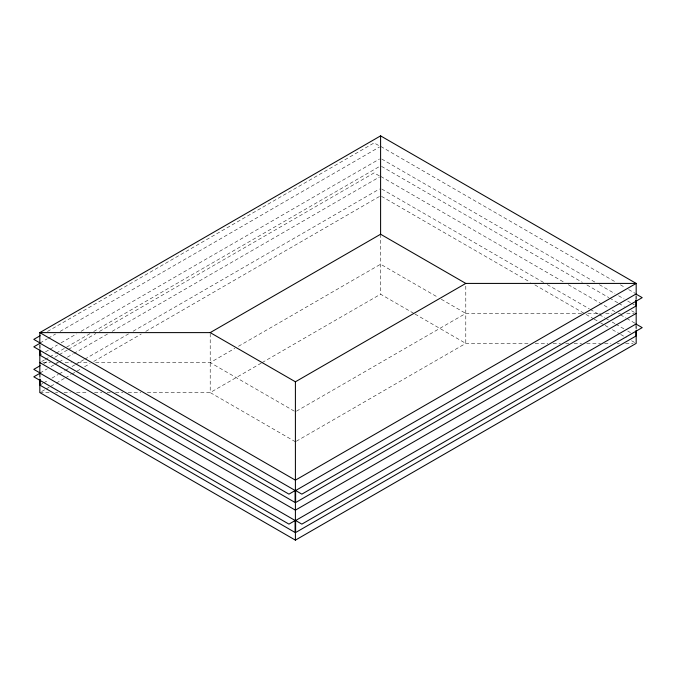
<?xml version="1.0" encoding="UTF-8"?>
<svg xmlns="http://www.w3.org/2000/svg" width="676" height="676" viewBox="0 0 676 676"><rect width="100%" height="100%" fill="white"/><g stroke="black" fill="none" stroke-linecap="round" stroke-linejoin="round"><path stroke-width="0.51" stroke-dasharray="3.38 2.54" d="M47.489 331.477L374.141 142.889L379.49 145.974M40.045 342.985L47.345 338.769M48.258 338.245L55.55 334.029M60.113 331.392L379.473 147.013M40.045 354.993L41.87 353.937M45.52 351.833L49.171 349.72M50.083 349.196L57.376 344.98M61.026 342.876L76.54 333.919M81.103 331.282L379.473 159.029M41.65 361.542L44.396 359.953M45.309 359.429L48.959 357.317M49.872 356.793L55.356 353.624M56.269 353.1L90.077 333.581M93.727 331.477L379.684 166.381M43.839 363.57L47.489 361.466M54.79 357.249L58.44 355.137M59.353 354.613L67.566 349.872M68.479 349.348L95.848 333.538M99.499 331.434L374.141 172.87L379.49 175.963M40.045 372.966L47.345 368.75M50.996 366.645L53.725 365.065M54.638 364.541L58.288 362.429M59.201 361.905L63.764 359.269M67.414 357.165L72.89 354.004M73.802 353.472L107.56 333.986M112.123 331.35L379.473 177.002M40.045 384.974L42.782 383.393M43.695 382.87L48.258 380.233M51.908 378.129L58.288 374.436M59.201 373.912L64.676 370.752M65.589 370.228L68.327 368.648M71.977 366.536L74.715 364.955M75.627 364.432L83.841 359.691M84.753 359.159L128.55 333.876M133.113 331.24L379.473 189.01M41.65 391.522L45.309 389.41M46.221 388.886L49.872 386.773M50.793 386.25L55.356 383.613M56.269 383.081L64.49 378.332M65.403 377.808L70.887 374.639M71.8 374.115L80.934 368.842M84.593 366.73L90.077 363.57M93.727 361.457L141.233 334.029M145.805 331.392L379.684 196.361M95.569 362.589L210.211 362.589L234.817 348.394M238.459 346.289L380.596 264.223L437.693 297.186M261.24 363.122L210.211 392.579L146.058 392.579M262.144 362.589L380.596 294.204L414.135 313.563M581.487 313.41L465.789 313.41L295.404 411.777L210.211 362.589M296.316 441.234L465.789 343.391L528.894 343.391M587.799 313.41L600.415 313.41M605.679 313.41L611.983 313.41M618.295 313.41L620.399 313.41M626.711 313.41L634.071 313.41M535.206 343.391L547.83 343.391M553.086 343.391L560.446 343.391M565.711 343.391L568.862 343.391M574.118 343.391L581.487 343.391M586.743 343.391L600.415 343.391M604.623 343.391L610.935 343.391M617.247 343.391L619.351 343.391M625.655 343.391L633.023 343.391M42.985 362.589L50.345 362.589M56.657 362.589L58.761 362.589M65.065 362.589L71.377 362.589M77.689 362.589L89.257 362.589M39.825 392.579L49.289 392.579M55.601 392.579L57.705 392.579M64.017 392.579L70.329 392.579M76.641 392.579L88.21 392.579M94.522 392.579L101.882 392.579M107.138 392.579L110.298 392.579M115.554 392.579L122.914 392.579M128.178 392.579L140.794 392.579M380.816 146.481L615.844 282.179M620.416 284.816L624.987 287.452M628.646 289.565L635.043 293.266M381.729 159.029L594.804 282.044M599.384 284.689L614.923 293.663M618.582 295.775L624.075 298.944M627.734 301.057L630.471 302.637M631.384 303.169L635.043 305.282M381.509 166.381L582.323 282.315M586.886 284.951L608.797 297.601M609.71 298.124L617.923 302.865M618.836 303.397L624.311 306.558M631.612 310.774L634.35 312.354M380.816 176.47L563.716 282.069M568.288 284.706L608.527 307.935M612.186 310.047L614.923 311.636M620.416 314.796L625.9 317.965M626.813 318.497L635.043 323.246M381.729 189.01L543.597 282.467M547.256 284.579L589.32 308.864M590.232 309.388L598.463 314.146M599.384 314.67L604.868 317.838M605.78 318.371L608.527 319.951M612.186 322.063L614.923 323.643M615.844 324.176L624.075 328.925M627.734 331.037L630.471 332.626M381.509 196.361L530.297 282.264M534.86 284.892L585.061 313.884M585.974 314.408L593.274 318.624M594.187 319.148L599.663 322.308M600.575 322.841L604.226 324.945M605.138 325.477L608.797 327.581M612.448 329.694L619.748 333.902M620.661 334.434L626.137 337.594M631.612 340.755L636.175 343.391M441.318 299.282L465.789 313.41M415.039 314.087L465.789 343.391L465.789 283.421M295.404 441.766L210.211 392.579L210.211 332.609M636.175 295.834L636.175 298.936M636.175 325.815L636.175 329.947M635.964 295.792L635.964 299.054M635.964 325.029L635.964 330.032M380.596 234.234L380.596 294.204M40.045 344.988L40.045 349.238M40.045 373.972L40.045 378.974M39.825 345.014L39.825 349.154M39.825 373.963L39.825 378.104"/><path stroke-width="1.01" d="M636.175 294.795L636.175 283.421L380.596 135.868L39.825 332.609L39.825 343.983M40.188 335.693L33.8 339.377L40.045 342.985M40.188 365.674L33.8 369.366L40.045 372.966M210.211 332.609L380.596 234.234L465.789 283.421L636.175 283.421L295.404 480.163L39.825 332.609L210.211 332.609L295.404 381.796L465.789 283.421M295.192 490.531L288.948 494.139L33.8 346.83L40.045 343.231L295.192 490.531L295.192 502.547L40.045 355.238L40.045 349.991M295.623 490.539L635.964 294.043L642.2 297.651L301.859 494.139L295.623 490.539L295.623 502.547L635.964 306.059L635.964 300.051M636.175 313.41L295.404 510.152L39.825 362.589M295.192 520.52L288.948 524.12L33.8 376.819L40.045 373.211L295.192 520.52L295.192 532.536L40.045 385.227L40.045 379.219M295.623 520.52L635.964 324.032L642.2 327.632L301.859 524.128L295.623 520.52L295.623 532.536L635.964 336.04L635.964 330.784M39.825 379.135L39.825 392.579L295.404 540.132L636.175 343.391L636.175 330.986M636.175 299.967L636.175 324.784M380.596 135.868L380.596 234.234M295.404 381.796L295.404 540.132M39.825 350.185L39.825 373.963"/></g></svg>
